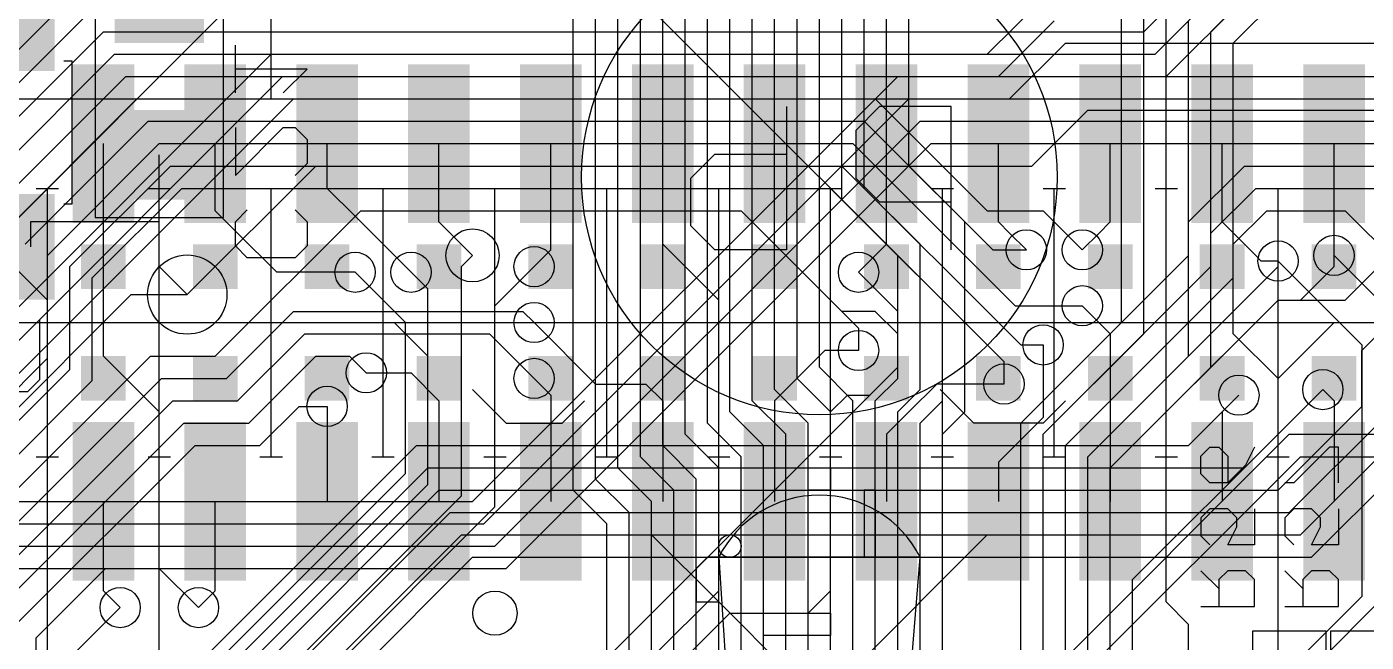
# Model space of a CAD drawing. Extents: x -61 to 136, y 23 to 123.
# Drawn here: x 62 to 77.2, y 89.84 to 96.83 of the extents above; entities that cross this region are included whole.
import ezdxf

# ---------------------------------------------------------------- set-up
doc = ezdxf.new("R2010")
doc.units = 0
for name, color, linetype in [('1', 14, 'CONTINUOUS'), ('13', 94, 'CONTINUOUS'), ('14', 94, 'CONTINUOUS'), ('16', 134, 'CONTINUOUS'), ('18', 94, 'CONTINUOUS'), ('21', 251, 'CONTINUOUS'), ('22', 54, 'CONTINUOUS'), ('23', 251, 'CONTINUOUS'), ('24', 54, 'CONTINUOUS'), ('26', 54, 'CONTINUOUS'), ('3', 214, 'CONTINUOUS'), ('4', 214, 'CONTINUOUS'), ('40', 134, 'CONTINUOUS')]:
    doc.layers.add(name, color=color, linetype=linetype)

# ---------------------------------------------------------------- blocks, each defined once
blk = doc.blocks.new('RECT')
blk.add_solid([(-0.5, -0.5), (0.5, -0.5), (-0.5, 0.5), (0.5, 0.5)])
blk = doc.blocks.new('ROUNDV')
blk.add_circle((0, 0), 0.5)

msp = doc.modelspace()

# ---------------------------------------------------------------- linework, layer by layer
at = {"layer": '1'}
for p, q in [((62.865, 94.361), (62.865, 95.504)), ((64.135, 94.742), (64.135, 95.504)), ((65.405, 94.996), (65.405, 95.504)), ((66.675, 94.615), (66.675, 95.504)), ((67.945, 94.2975), (67.945, 95.504)), ((69.215, 94.361), (69.215, 95.504)), ((70.485, 94.361), (70.485, 95.504)), ((71.755, 94.361), (71.755, 95.504)), ((73.025, 94.615), (73.025, 95.504)), ((74.295, 94.615), (74.295, 95.504)), ((75.565, 94.615), (75.565, 95.504)), ((76.835, 94.234), (76.835, 95.504)), ((65.7225, 94.6785), (65.405, 94.996)), ((64.389, 94.488), (64.135, 94.742)), ((66.3575, 94.0435), (65.7225, 94.6785)), ((66.9925, 94.2975), (66.675, 94.615)), ((73.152, 94.488), (73.025, 94.615)), ((74.168, 94.488), (74.295, 94.615)), ((75.946, 94.234), (75.565, 94.615)), ((64.8335, 94.0435), (64.389, 94.488)), ((73.3425, 94.2975), (73.152, 94.488)), ((73.9775, 94.2975), (74.168, 94.488)), ((62.23, 93.726), (61.595, 94.361)), ((62.865, 93.091), (62.865, 94.361)), ((67.056, 94.234), (66.9925, 94.2975)), ((67.7545, 94.107), (67.945, 94.2975)), ((69.85, 93.726), (69.215, 94.361)), ((71.247, 93.599), (70.485, 94.361)), ((71.4375, 94.0435), (71.755, 94.361)), ((76.0095, 94.1705), (75.946, 94.234)), ((76.2, 94.1705), (76.0095, 94.1705)), ((76.962, 93.726), (77.47, 94.234)), ((65.7225, 94.0435), (64.8335, 94.0435)), ((62.23, 89.535), (62.23, 93.726)), ((69.85, 90.424), (69.85, 93.726)), ((73.9775, 93.6625), (74.295, 93.345)), ((74.93, 92.456), (76.2, 93.726)), ((76.2, 93.726), (76.962, 93.726)), ((71.628, 93.599), (71.247, 93.599)), ((71.882, 93.345), (71.628, 93.599)), ((67.7545, 93.472), (68.453, 92.7735)), ((76.2, 92.837), (76.835, 93.472)), ((76.835, 93.472), (77.978, 93.472)), ((71.882, 92.964), (71.882, 93.345)), ((73.533, 93.218), (73.533, 92.3925)), ((74.295, 93.345), (74.295, 92.583)), ((63.5, 92.456), (62.865, 93.091)), ((71.0565, 93.1545), (70.485, 92.583)), ((71.4375, 93.1545), (71.0565, 93.1545)), ((71.5645, 92.6465), (71.882, 92.964)), ((65.8495, 92.9005), (66.3575, 92.9005)), ((66.3575, 92.9005), (66.675, 92.583)), ((67.7545, 92.837), (67.945, 92.6465)), ((68.453, 92.7735), (69.0245, 92.7735)), ((69.0245, 92.7735), (69.215, 92.583)), ((72.3265, 92.7735), (72.009, 92.456)), ((73.0885, 92.7735), (72.3265, 92.7735)), ((76.2, 89.535), (76.2, 92.837)), ((67.945, 92.6465), (67.945, 91.44)), ((71.12, 92.456), (71.3105, 92.6465)), ((71.3105, 92.6465), (71.5645, 92.6465)), ((75.7555, 92.6465), (75.565, 92.456)), ((76.708, 92.71), (76.835, 92.583)), ((63.5, 88.646), (63.5, 92.456)), ((65.405, 92.5195), (65.405, 92.456)), ((65.405, 92.456), (65.405, 91.44)), ((66.675, 92.583), (66.675, 91.44)), ((69.215, 92.583), (69.215, 91.44)), ((70.485, 92.583), (70.485, 91.44)), ((71.12, 90.424), (71.12, 92.456)), ((72.009, 92.456), (71.755, 92.202)), ((74.295, 92.583), (74.295, 91.44)), ((74.93, 90.297), (74.93, 92.456)), ((75.565, 92.456), (75.565, 91.44)), ((76.835, 92.583), (76.835, 91.44)), ((73.533, 92.3925), (73.279, 92.1385)), ((71.755, 92.202), (71.755, 91.44)), ((73.279, 92.1385), (73.025, 91.8845)), ((73.025, 91.8845), (73.025, 91.44)), ((62.865, 90.424), (62.865, 91.44)), ((64.135, 90.424), (64.135, 91.44)), ((63.0555, 90.2335), (62.865, 90.424)), ((63.9445, 90.2335), (64.135, 90.424)), ((69.088, 89.662), (69.85, 90.424)), ((70.866, 90.17), (71.12, 90.424)), ((74.295, 87.249), (77.47, 90.424)), ((69.342, 89.535), (69.977, 90.17)), ((69.977, 90.17), (70.866, 90.17)), ((75.184, 90.043), (74.93, 90.297)), ((75.184, 89.281), (75.184, 90.043))]:
    msp.add_line(p, q, dxfattribs=at)
at = {"layer": '13'}
for p, q in [((64.77, 96.012), (64.77, 99.06)), ((57.277, 96.012), (64.77, 96.012)), ((64.77, 96.012), (89.154, 96.012))]:
    msp.add_line(p, q, dxfattribs=at)
at = {"layer": '14'}
for p, q in [((61.468, 94.234), (64.516, 97.282)), ((72.898, 96.52), (73.533, 97.155)), ((73.025, 96.266), (73.66, 96.901)), ((73.152, 96.012), (73.787, 96.647)), ((73.787, 96.647), (86.995, 96.647)), ((60.2615, 92.0115), (64.77, 96.52)), ((64.77, 96.52), (72.898, 96.52)), ((60.3885, 91.7575), (64.897, 96.266)), ((64.897, 96.266), (73.025, 96.266)), ((60.5155, 91.5035), (65.024, 96.012)), ((65.024, 96.012), (73.152, 96.012)), ((73.406, 95.25), (74.041, 95.885)), ((74.041, 95.885), (86.741, 95.885)), ((63.8175, 93.7895), (65.278, 95.25)), ((65.278, 95.25), (73.406, 95.25)), ((60.6425, 91.2495), (63.1825, 93.7895)), ((63.1825, 93.7895), (63.8175, 93.7895)), ((77.1525, 93.1545), (77.724, 93.726)), ((65.278, 93.472), (66.167, 93.472)), ((66.167, 93.472), (66.548, 93.091)), ((77.1525, 92.5195), (77.1525, 93.1545)), ((67.056, 92.71), (67.437, 92.329)), ((72.7456, 92.329), (72.3646, 92.71)), ((75.184, 92.075), (75.7555, 92.6465)), ((75.819, 91.821), (76.708, 92.71)), ((68.072, 92.329), (68.326, 92.583)), ((73.533, 92.329), (73.787, 92.583)), ((76.2, 91.567), (77.1525, 92.5195)), ((67.437, 92.329), (68.072, 92.329)), ((73.533, 92.329), (72.7456, 92.329)), ((76.327, 91.313), (77.4065, 92.3925)), ((76.581, 90.805), (78.105, 92.329)), ((76.454, 91.059), (77.6605, 92.2655)), ((64.008, 89.662), (66.421, 92.075)), ((66.421, 92.075), (75.184, 92.075)), ((64.135, 89.408), (66.548, 91.821)), ((66.548, 91.821), (75.819, 91.821)), ((64.262, 89.154), (66.675, 91.567)), ((66.675, 91.567), (76.2, 91.567)), ((64.389, 88.9), (66.802, 91.313)), ((66.802, 91.313), (76.327, 91.313)), ((64.516, 88.646), (66.929, 91.059)), ((66.929, 91.059), (76.454, 91.059)), ((64.643, 88.392), (67.056, 90.805)), ((67.056, 90.805), (76.581, 90.805))]:
    msp.add_line(p, q, dxfattribs=at)
at = {"layer": '16'}
for p, q in [((75.438, 96.774), (78.6765, 100.0125)), ((75.692, 96.647), (78.5495, 99.5045)), ((70.739, 92.837), (70.739, 99.06)), ((70.485, 92.71), (70.485, 98.679)), ((70.993, 92.964), (70.993, 98.806)), ((71.247, 94.869), (71.247, 98.679)), ((70.231, 92.583), (70.231, 98.552)), ((71.501, 94.996), (71.501, 98.552)), ((69.977, 92.456), (69.977, 98.425)), ((71.755, 95.123), (71.755, 98.425)), ((69.723, 92.329), (69.723, 98.298)), ((72.009, 95.25), (72.009, 98.298)), ((69.469, 92.202), (69.469, 98.171)), ((69.215, 92.075), (69.215, 98.044)), ((68.707, 91.821), (68.707, 97.79)), ((68.961, 91.948), (68.961, 97.917)), ((68.453, 91.694), (68.453, 97.663)), ((68.199, 91.567), (68.199, 97.536)), ((74.422, 93.472), (74.422, 97.282)), ((74.676, 93.345), (74.676, 97.155)), ((74.93, 93.218), (74.93, 97.028)), ((75.184, 93.091), (75.184, 96.901)), ((75.438, 92.964), (75.438, 96.774)), ((75.692, 93.345), (75.692, 96.647)), ((63.5, 94.615), (63.5, 95.377)), ((72.644, 94.615), (72.009, 95.25)), ((72.39, 94.488), (71.755, 95.123)), ((72.136, 94.361), (71.501, 94.996)), ((71.882, 94.234), (71.247, 94.869)), ((62.037, 94.615), (62.037, 94.3309)), ((63.5, 94.615), (62.037, 94.615)), ((63.5, 94.107), (63.5, 94.615)), ((72.644, 92.456), (72.644, 94.615)), ((72.39, 92.583), (72.39, 94.488)), ((72.136, 92.71), (72.136, 94.361)), ((66.929, 94.107), (67.056, 94.234)), ((71.882, 92.837), (71.882, 94.234)), ((76.2, 94.1705), (77.1525, 93.218)), ((76.835, 94.234), (77.4065, 93.6625)), ((63.8175, 93.7895), (63.5, 94.107)), ((66.294, 93.472), (65.7225, 94.0435)), ((66.548, 93.853), (66.3575, 94.0435)), ((66.929, 91.5035), (66.929, 94.107)), ((67.31, 93.6625), (67.7545, 94.107)), ((66.548, 91.6305), (66.548, 93.853)), ((67.31, 91.3765), (67.31, 93.6625)), ((66.294, 91.7575), (66.294, 93.472)), ((73.279, 92.329), (74.422, 93.472)), ((73.533, 92.202), (74.676, 93.345)), ((73.787, 92.075), (74.93, 93.218)), ((76.2, 92.837), (75.692, 93.345)), ((77.1525, 93.218), (77.1525, 90.3605)), ((74.041, 91.948), (75.184, 93.091)), ((71.374, 92.583), (70.993, 92.964)), ((74.295, 91.821), (75.438, 92.964)), ((71.12, 92.456), (70.739, 92.837)), ((71.628, 92.583), (71.882, 92.837)), ((76.2, 92.202), (76.2, 92.837)), ((70.866, 92.329), (70.485, 92.71)), ((71.882, 92.456), (72.136, 92.71)), ((70.358, 92.075), (69.977, 92.456)), ((70.612, 92.202), (70.231, 92.583)), ((71.12, 80.391), (71.12, 92.456)), ((71.374, 80.518), (71.374, 92.583)), ((71.628, 82.804), (71.628, 92.583)), ((71.882, 84.455), (71.882, 92.456)), ((72.136, 92.329), (72.39, 92.583)), ((72.39, 92.202), (72.644, 92.456)), ((70.104, 91.948), (69.723, 92.329)), ((70.866, 80.137), (70.866, 92.329)), ((72.136, 84.836), (72.136, 92.329)), ((73.279, 89.408), (73.279, 92.329)), ((69.85, 91.821), (69.469, 92.202)), ((70.612, 80.01), (70.612, 92.202)), ((72.39, 84.963), (72.39, 92.202)), ((73.533, 89.281), (73.533, 92.202)), ((74.549, 90.551), (76.2, 92.202)), ((69.596, 91.694), (69.215, 92.075)), ((70.358, 79.642), (70.358, 92.075)), ((73.787, 89.154), (73.787, 92.075)), ((69.342, 91.567), (68.961, 91.948)), ((70.104, 79.304), (70.104, 91.948)), ((74.041, 89.027), (74.041, 91.948)), ((63.627, 89.0905), (66.294, 91.7575)), ((68.834, 91.313), (68.453, 91.694)), ((69.088, 91.44), (68.707, 91.821)), ((69.596, 80.391), (69.596, 91.694)), ((69.85, 80.264), (69.85, 91.821)), ((74.295, 88.9), (74.295, 91.821)), ((63.881, 88.9635), (66.548, 91.6305)), ((68.58, 91.186), (68.199, 91.567)), ((69.342, 80.518), (69.342, 91.567)), ((64.1985, 88.773), (66.929, 91.5035)), ((69.088, 80.645), (69.088, 91.44)), ((64.516, 88.5825), (67.31, 91.3765)), ((68.834, 80.772), (68.834, 91.313)), ((68.58, 80.899), (68.58, 91.186)), ((74.549, 89.662), (74.549, 90.551)), ((77.1525, 90.3605), (76.327, 89.535))]:
    msp.add_line(p, q, dxfattribs=at)
at = {"layer": '21'}
for p, q in [((62.103, 94.996), (62.23, 94.996)), ((62.23, 94.996), (62.357, 94.996)), ((62.23, 93.472), (62.23, 94.996)), ((63.373, 94.996), (63.5, 94.996)), ((63.5, 94.996), (63.627, 94.996)), ((63.5, 93.472), (63.5, 94.996)), ((64.643, 94.996), (64.77, 94.996)), ((64.77, 94.996), (64.897, 94.996)), ((64.77, 93.472), (64.77, 94.996)), ((65.913, 94.996), (66.04, 94.996)), ((66.04, 94.996), (66.167, 94.996)), ((66.04, 93.472), (66.04, 94.996)), ((67.183, 94.996), (67.31, 94.996)), ((67.31, 94.996), (67.437, 94.996)), ((67.31, 93.472), (67.31, 94.996)), ((68.453, 94.996), (68.58, 94.996)), ((68.58, 94.996), (68.707, 94.996)), ((68.58, 93.472), (68.58, 94.996)), ((69.723, 94.996), (69.85, 94.996)), ((69.85, 94.996), (69.977, 94.996)), ((69.85, 93.472), (69.85, 94.996)), ((70.993, 94.996), (71.12, 94.996)), ((71.12, 94.996), (71.247, 94.996)), ((71.12, 93.472), (71.12, 94.996)), ((72.263, 94.996), (72.39, 94.996)), ((72.39, 94.996), (72.517, 94.996)), ((72.39, 93.472), (72.39, 94.996)), ((73.533, 94.996), (73.66, 94.996)), ((73.66, 94.996), (73.787, 94.996)), ((73.66, 93.472), (73.66, 94.996)), ((74.803, 94.996), (74.93, 94.996)), ((74.93, 94.996), (75.057, 94.996)), ((74.93, 93.472), (74.93, 94.996)), ((76.073, 94.996), (76.2, 94.996)), ((76.2, 94.996), (76.327, 94.996)), ((76.2, 93.472), (76.2, 94.996)), ((60.96, 93.472), (62.23, 93.472)), ((62.23, 93.472), (63.5, 93.472)), ((62.23, 91.948), (62.23, 93.472)), ((63.5, 93.472), (64.77, 93.472)), ((63.5, 91.948), (63.5, 93.472)), ((64.77, 93.472), (66.04, 93.472)), ((64.77, 91.948), (64.77, 93.472)), ((66.04, 93.472), (67.31, 93.472)), ((66.04, 91.948), (66.04, 93.472)), ((67.31, 93.472), (68.58, 93.472)), ((67.31, 91.948), (67.31, 93.472)), ((68.58, 93.472), (69.85, 93.472)), ((68.58, 91.948), (68.58, 93.472)), ((69.85, 93.472), (71.12, 93.472)), ((69.85, 91.948), (69.85, 93.472)), ((71.12, 93.472), (72.39, 93.472)), ((71.12, 91.948), (71.12, 93.472)), ((72.39, 93.472), (73.66, 93.472)), ((72.39, 91.948), (72.39, 93.472)), ((73.66, 93.472), (74.93, 93.472)), ((73.66, 91.948), (73.66, 93.472)), ((74.93, 93.472), (76.2, 93.472)), ((74.93, 91.948), (74.93, 93.472)), ((76.2, 93.472), (77.47, 93.472)), ((76.2, 91.948), (76.2, 93.472)), ((62.103, 91.948), (62.23, 91.948)), ((62.23, 91.948), (62.357, 91.948)), ((63.373, 91.948), (63.5, 91.948)), ((63.5, 91.948), (63.627, 91.948)), ((64.643, 91.948), (64.77, 91.948)), ((64.77, 91.948), (64.897, 91.948)), ((65.913, 91.948), (66.04, 91.948)), ((66.04, 91.948), (66.167, 91.948)), ((67.183, 91.948), (67.31, 91.948)), ((67.31, 91.948), (67.437, 91.948)), ((68.453, 91.948), (68.58, 91.948)), ((68.58, 91.948), (68.707, 91.948)), ((69.723, 91.948), (69.85, 91.948)), ((69.85, 91.948), (69.977, 91.948)), ((70.993, 91.948), (71.12, 91.948)), ((71.12, 91.948), (71.247, 91.948)), ((72.263, 91.948), (72.39, 91.948)), ((72.39, 91.948), (72.517, 91.948)), ((73.533, 91.948), (73.66, 91.948)), ((73.66, 91.948), (73.787, 91.948)), ((74.803, 91.948), (74.93, 91.948)), ((74.93, 91.948), (75.057, 91.948)), ((76.073, 91.948), (76.2, 91.948)), ((76.2, 91.948), (76.327, 91.948))]:
    msp.add_line(p, q, dxfattribs=at)
at = {"layer": '22'}
for p, q in [((72.893, 93.223), (69.093, 97.023)), ((62.5094, 96.4414), (62.4146, 96.4414)), ((62.5094, 94.8206), (62.5094, 96.4414)), ((70.6188, 95.9262), (70.6188, 94.2992)), ((71.6763, 95.9262), (71.4051, 95.655)), ((72.4898, 95.9262), (71.6763, 95.9262)), ((72.4898, 94.2992), (72.4898, 95.9262)), ((71.4051, 95.655), (71.4051, 95.1127)), ((69.5341, 95.1127), (69.8053, 95.3839)), ((69.8053, 95.3839), (70.6188, 95.3839)), ((69.5341, 94.5704), (69.5341, 95.1127)), ((71.4051, 95.1127), (71.6763, 94.8415)), ((62.4146, 94.8206), (62.5094, 94.8206)), ((71.6763, 94.8415), (72.4898, 94.8415)), ((69.8053, 94.2992), (69.5341, 94.5704)), ((70.6188, 94.2992), (69.8053, 94.2992)), ((70.866, 91.567), (70.866, 91.821)), ((70.866, 91.821), (71.12, 91.821)), ((71.12, 91.821), (71.12, 91.567)), ((71.12, 91.567), (70.866, 91.567)), ((71.628, 91.567), (71.501, 91.567)), ((71.501, 91.567), (71.501, 90.805)), ((71.628, 91.567), (71.628, 90.805)), ((72.898, 91.059), (69.088, 87.249)), ((69.088, 91.059), (69.85, 90.297)), ((69.723, 90.805), (69.596, 90.678)), ((69.85, 90.805), (69.723, 90.805)), ((71.501, 90.805), (69.85, 90.805)), ((69.85, 90.805), (70.0278, 88.0364)), ((71.628, 90.805), (71.501, 90.805)), ((72.136, 90.805), (71.628, 90.805)), ((71.882, 87.63), (72.136, 90.805)), ((72.136, 90.805), (72.263, 90.805)), ((69.596, 90.678), (69.596, 90.297)), ((69.596, 90.297), (69.85, 90.297)), ((69.85, 90.297), (72.898, 87.249)), ((70.358, 89.916), (70.358, 90.17)), ((70.358, 90.17), (71.12, 90.17)), ((71.12, 90.17), (71.12, 89.916)), ((71.12, 89.916), (70.358, 89.916))]:
    msp.add_line(p, q, dxfattribs=at)
for centre, radius in [((70.993, 95.123), 2.7), ((69.977, 90.932), 0.127)]:
    msp.add_circle(centre, radius, dxfattribs=at)
msp.add_arc((70.993, 90.2335), 1.2779, 26.5651, 153.4349, dxfattribs=at)
at = {"layer": '23'}
msp.add_point((69.85, 93.472), dxfattribs=at)
at = {"layer": '24'}
for p in [(63.5, 96.266), (70.993, 95.123)]:
    msp.add_point(p, dxfattribs=at)
at = {"layer": '26'}
for p, q in [((64.3636, 96.0796), (64.3636, 96.622)), ((65.1771, 96.3508), (64.3636, 96.3508)), ((64.9059, 96.0796), (65.1771, 96.3508)), ((64.3636, 95.6864), (64.3636, 95.1441)), ((64.3636, 95.1441), (64.9059, 95.6864)), ((64.9059, 95.6864), (65.0415, 95.6864)), ((65.0415, 95.6864), (65.1771, 95.5509)), ((65.1771, 95.5509), (65.1771, 95.2797)), ((65.1771, 95.2797), (65.0415, 95.1441)), ((64.3636, 94.6153), (64.4992, 94.7509)), ((65.0415, 94.7509), (65.1771, 94.6153)), ((64.3636, 94.3442), (64.3636, 94.6153)), ((65.1771, 94.6153), (65.1771, 94.3442)), ((64.4992, 94.2086), (64.3636, 94.3442)), ((65.1771, 94.3442), (65.0415, 94.2086)), ((65.0415, 94.2086), (64.4992, 94.2086)), ((62.141, 93.4981), (62.141, 92.8202)), ((62.141, 92.8202), (62.0054, 92.6846)), ((62.0054, 92.6846), (61.7342, 92.6846)), ((75.3237, 91.9545), (75.4254, 92.0562)), ((75.4254, 92.0562), (75.5271, 92.0562)), ((75.5271, 92.0562), (75.6288, 91.9545)), ((75.9338, 92.0562), (75.8321, 91.8528)), ((76.7846, 92.0562), (76.3779, 91.6495)), ((76.8863, 92.0562), (76.7846, 92.0562)), ((76.8863, 91.6495), (76.8863, 92.0562)), ((75.3237, 91.7512), (75.3237, 91.9545)), ((75.6288, 91.9545), (75.6288, 91.6495)), ((75.8321, 91.8528), (75.6288, 91.6495)), ((75.4254, 91.6495), (75.3237, 91.7512)), ((75.6288, 91.6495), (75.4254, 91.6495)), ((76.3779, 91.6495), (76.2762, 91.6495)), ((75.4254, 91.3546), (75.3237, 91.2529)), ((75.3237, 91.2529), (75.3237, 91.0495)), ((75.6288, 91.3546), (75.4254, 91.3546)), ((75.7304, 91.2529), (75.6288, 91.3546)), ((75.7304, 91.1512), (75.7304, 91.2529)), ((75.9338, 91.3546), (75.9338, 90.9478)), ((76.3779, 91.3546), (76.2762, 91.2529)), ((76.2762, 91.2529), (76.2762, 91.0495)), ((76.5813, 91.3546), (76.3779, 91.3546)), ((76.6829, 91.2529), (76.5813, 91.3546)), ((76.6829, 91.1512), (76.6829, 91.2529)), ((76.8863, 91.3546), (76.8863, 90.9478)), ((75.6288, 90.9478), (75.7304, 91.1512)), ((76.5813, 90.9478), (76.6829, 91.1512)), ((75.3237, 91.0495), (75.4254, 90.9478)), ((75.9338, 90.9478), (75.6288, 90.9478)), ((76.2762, 91.0495), (76.3779, 90.9478)), ((76.8863, 90.9478), (76.5813, 90.9478)), ((75.5271, 90.4496), (75.3237, 90.6529)), ((75.6288, 90.6529), (75.5271, 90.5513)), ((75.8321, 90.6529), (75.6288, 90.6529)), ((75.9338, 90.5513), (75.8321, 90.6529)), ((76.4796, 90.4496), (76.2762, 90.6529)), ((76.5813, 90.6529), (76.4796, 90.5513)), ((76.7846, 90.6529), (76.5813, 90.6529)), ((76.8863, 90.5513), (76.7846, 90.6529)), ((75.5271, 90.5513), (75.5271, 90.2462)), ((75.9338, 90.2462), (75.9338, 90.5513)), ((76.4796, 90.5513), (76.4796, 90.2462)), ((76.8863, 90.2462), (76.8863, 90.5513)), ((75.3237, 90.2462), (75.9338, 90.2462)), ((76.2762, 90.2462), (76.8863, 90.2462))]:
    msp.add_line(p, q, dxfattribs=at)
at = {"layer": '3'}
for p, q in [((74.676, 96.774), (78.994, 101.092)), ((74.803, 96.52), (79.121, 100.838)), ((74.93, 96.266), (79.248, 100.584)), ((60.579, 95.25), (62.611, 97.282)), ((60.706, 94.996), (62.738, 97.028)), ((60.96, 94.869), (62.865, 96.774)), ((62.865, 96.774), (74.676, 96.774)), ((61.214, 94.742), (62.992, 96.52)), ((62.992, 96.52), (74.803, 96.52)), ((61.468, 94.615), (63.119, 96.266)), ((63.119, 96.266), (74.93, 96.266)), ((61.722, 94.488), (63.246, 96.012)), ((63.246, 96.012), (71.628, 96.012)), ((71.628, 96.012), (72.898, 94.742)), ((61.976, 94.361), (63.373, 95.758)), ((63.373, 95.758), (71.501, 95.758)), ((71.501, 95.758), (72.9615, 94.2975)), ((62.23, 94.234), (63.5, 95.504)), ((63.5, 95.504), (71.374, 95.504)), ((71.374, 95.504), (73.2155, 93.6625)), ((62.484, 94.107), (63.627, 95.25)), ((63.627, 95.25), (71.247, 95.25)), ((71.247, 95.25), (73.279, 93.218)), ((62.738, 93.98), (63.754, 94.996)), ((63.754, 94.996), (71.12, 94.996)), ((71.12, 94.996), (73.0885, 93.0275)), ((64.135, 93.091), (65.786, 94.742)), ((65.786, 94.742), (70.104, 94.742)), ((70.104, 94.742), (71.4375, 93.4085)), ((72.898, 94.742), (73.533, 94.742)), ((73.533, 94.742), (73.9775, 94.2975)), ((72.9615, 94.2975), (73.3425, 94.2975)), ((62.23, 93.0656), (62.23, 94.234)), ((62.484, 92.9386), (62.484, 94.107)), ((62.738, 92.8116), (62.738, 93.98)), ((71.882, 93.599), (71.4375, 94.0435)), ((73.2155, 93.6625), (73.9775, 93.6625)), ((64.262, 92.837), (65.024, 93.599)), ((65.024, 93.599), (67.6275, 93.599)), ((67.6275, 93.599), (67.7545, 93.472)), ((71.882, 92.964), (71.882, 93.599)), ((71.4375, 93.4085), (71.4375, 93.1545)), ((64.389, 92.583), (65.151, 93.345)), ((65.151, 93.345), (67.2465, 93.345)), ((67.2465, 93.345), (67.7545, 92.837)), ((73.279, 93.218), (73.533, 93.218)), ((60.071, 90.9066), (62.23, 93.0656)), ((60.833, 90.5256), (63.3984, 93.091)), ((63.3984, 93.091), (64.135, 93.091)), ((64.516, 92.329), (65.278, 93.091)), ((65.278, 93.091), (65.659, 93.091)), ((65.659, 93.091), (65.8495, 92.9005)), ((60.325, 90.7796), (62.484, 92.9386)), ((68.1355, 89.2175), (71.882, 92.964)), ((73.0885, 93.0275), (73.0885, 92.7735)), ((60.579, 90.6526), (62.738, 92.8116)), ((61.087, 90.3986), (63.5254, 92.837)), ((63.5254, 92.837), (64.262, 92.837)), ((61.341, 90.2716), (63.6524, 92.583)), ((63.6524, 92.583), (64.389, 92.583)), ((64.643, 92.075), (65.0875, 92.5195)), ((65.0875, 92.5195), (65.405, 92.5195)), ((61.595, 90.1446), (63.7794, 92.329)), ((63.7794, 92.329), (64.516, 92.329)), ((68.072, 83.947), (76.327, 92.202)), ((76.327, 92.202), (79.502, 92.202)), ((61.849, 90.0176), (63.9064, 92.075)), ((63.9064, 92.075), (64.643, 92.075)), ((68.199, 83.693), (76.454, 91.948)), ((76.454, 91.948), (81.915, 91.948)), ((62.103, 89.8906), (62.8904, 90.678)), ((62.8904, 90.678), (63.5, 90.678)), ((63.5, 90.678), (63.9445, 90.2335)), ((62.357, 89.535), (63.0555, 90.2335)), ((62.103, 83.312), (62.103, 89.8906))]:
    msp.add_line(p, q, dxfattribs=at)
at = {"layer": '4'}
for p, q in [((67.056, 91.44), (71.882, 96.266)), ((71.882, 96.266), (83.693, 96.266)), ((67.183, 91.186), (72.009, 96.012)), ((72.009, 96.012), (83.82, 96.012)), ((67.31, 90.932), (72.136, 95.758)), ((72.136, 95.758), (83.947, 95.758)), ((67.437, 90.678), (72.263, 95.504)), ((72.263, 95.504), (84.074, 95.504)), ((75.184, 94.615), (75.819, 95.25)), ((75.819, 95.25), (78.359, 95.25)), ((75.438, 94.488), (75.946, 94.996)), ((75.946, 94.996), (77.343, 94.996)), ((75.692, 94.361), (76.073, 94.742)), ((76.073, 94.742), (76.962, 94.742)), ((76.962, 94.742), (77.978, 93.726)), ((75.184, 94.234), (75.184, 94.615)), ((75.438, 94.107), (75.438, 94.488)), ((75.692, 93.98), (75.692, 94.361)), ((73.279, 92.329), (75.184, 94.234)), ((76.2, 94.107), (76.2, 94.1705)), ((76.835, 94.107), (76.835, 94.234)), ((73.533, 92.202), (75.438, 94.107)), ((73.787, 92.075), (75.692, 93.98)), ((74.041, 91.948), (76.2, 94.107)), ((76.454, 93.726), (76.835, 94.107)), ((74.295, 91.821), (76.2, 93.726)), ((76.2, 93.726), (76.454, 93.726)), ((73.279, 89.408), (73.279, 92.329)), ((73.533, 89.281), (73.533, 92.202)), ((73.787, 89.154), (73.787, 92.075)), ((74.041, 89.027), (74.041, 91.948)), ((74.295, 88.9), (74.295, 91.821)), ((56.8325, 91.44), (67.056, 91.44)), ((57.2135, 91.186), (67.183, 91.186)), ((57.658, 90.932), (67.31, 90.932)), ((57.785, 90.678), (67.437, 90.678))]:
    msp.add_line(p, q, dxfattribs=at)
at = {"layer": '40'}
for p, q in [((62.771, 97.866), (62.771, 94.666)), ((64.229, 94.666), (64.229, 97.866)), ((62.771, 94.666), (64.229, 94.666)), ((75.9079, 89.9668), (75.9079, 88.0872)), ((76.7461, 89.9668), (75.9079, 89.9668)), ((76.7461, 88.0872), (76.7461, 89.9668)), ((76.7969, 89.9668), (76.7969, 88.0872)), ((77.6351, 89.9668), (76.7969, 89.9668))]:
    msp.add_line(p, q, dxfattribs=at)

# ---------------------------------------------------------------- block references
at = {"layer": '1', "xscale": 1.8, "yscale": 0.7}
for p, rotation in [((62.865, 95.504), 270), ((64.135, 95.504), 270), ((65.405, 95.504), 90), ((66.675, 95.504), 90), ((67.945, 95.504), 90), ((69.215, 95.504), 90), ((70.485, 95.504), 90), ((71.755, 95.504), 90), ((73.025, 95.504), 90), ((74.295, 95.504), 90), ((75.565, 95.504), 90), ((76.835, 95.504), 90), ((62.865, 91.44), 270), ((64.135, 91.44), 270), ((65.405, 91.44), 90), ((66.675, 91.44), 90), ((67.945, 91.44), 90), ((69.215, 91.44), 90), ((70.485, 91.44), 90), ((71.755, 91.44), 90), ((73.025, 91.44), 90), ((74.295, 91.44), 90), ((75.565, 91.44), 90), ((76.835, 91.44), 90)]:
    msp.add_blockref('RECT', p, dxfattribs=dict(at, rotation=rotation))
at = {"layer": '16', "xscale": 1.016, "yscale": 1.016, "rotation": 90}
for p in [(63.5, 97.155), (63.5, 95.377)]:
    msp.add_blockref('RECT', p, dxfattribs=at)
at = {"layer": '16', "xscale": 0.55, "yscale": 1.2}
for p in [(62.037, 96.9311), (62.037, 94.3309)]:
    msp.add_blockref('RECT', p, dxfattribs=at)
at = {"layer": '18'}
for p, xscale, yscale in [((67.056, 94.234), 0.6032, 0.6032), ((67.056, 94.234), 0.6032, 0.6032), ((67.056, 94.234), 0.6032, 0.6032), ((67.056, 94.234), 0.6032, 0.6032), ((67.056, 94.234), 0.6032, 0.6032), ((67.056, 94.234), 0.6032, 0.6032), ((67.056, 94.234), 0.6032, 0.6032), ((67.056, 94.234), 0.6032, 0.6032), ((73.3425, 94.2975), 0.4572, 0.4572), ((73.3425, 94.2975), 0.4572, 0.4572), ((73.3425, 94.2975), 0.4572, 0.4572), ((73.3425, 94.2975), 0.4572, 0.4572), ((73.3425, 94.2975), 0.4572, 0.4572), ((73.3425, 94.2975), 0.4572, 0.4572), ((73.3425, 94.2975), 0.4572, 0.4572), ((73.3425, 94.2975), 0.4572, 0.4572), ((73.9775, 94.2975), 0.4572, 0.4572), ((73.9775, 94.2975), 0.4572, 0.4572), ((73.9775, 94.2975), 0.4572, 0.4572), ((73.9775, 94.2975), 0.4572, 0.4572), ((73.9775, 94.2975), 0.4572, 0.4572), ((73.9775, 94.2975), 0.4572, 0.4572), ((73.9775, 94.2975), 0.4572, 0.4572), ((73.9775, 94.2975), 0.4572, 0.4572), ((76.835, 94.234), 0.4572, 0.4572), ((76.835, 94.234), 0.4572, 0.4572), ((76.835, 94.234), 0.4572, 0.4572), ((76.835, 94.234), 0.4572, 0.4572), ((76.835, 94.234), 0.4572, 0.4572), ((76.835, 94.234), 0.4572, 0.4572), ((76.835, 94.234), 0.4572, 0.4572), ((76.835, 94.234), 0.4572, 0.4572), ((65.7225, 94.0435), 0.4572, 0.4572), ((65.7225, 94.0435), 0.4572, 0.4572), ((65.7225, 94.0435), 0.4572, 0.4572), ((65.7225, 94.0435), 0.4572, 0.4572), ((65.7225, 94.0435), 0.4572, 0.4572), ((65.7225, 94.0435), 0.4572, 0.4572), ((65.7225, 94.0435), 0.4572, 0.4572), ((65.7225, 94.0435), 0.4572, 0.4572), ((66.3575, 94.0435), 0.4572, 0.4572), ((66.3575, 94.0435), 0.4572, 0.4572), ((66.3575, 94.0435), 0.4572, 0.4572), ((66.3575, 94.0435), 0.4572, 0.4572), ((66.3575, 94.0435), 0.4572, 0.4572), ((66.3575, 94.0435), 0.4572, 0.4572), ((66.3575, 94.0435), 0.4572, 0.4572), ((66.3575, 94.0435), 0.4572, 0.4572), ((67.7545, 94.107), 0.4572, 0.4572), ((67.7545, 94.107), 0.4572, 0.4572), ((67.7545, 94.107), 0.4572, 0.4572), ((67.7545, 94.107), 0.4572, 0.4572), ((67.7545, 94.107), 0.4572, 0.4572), ((67.7545, 94.107), 0.4572, 0.4572), ((67.7545, 94.107), 0.4572, 0.4572), ((67.7545, 94.107), 0.4572, 0.4572), ((71.4375, 94.0435), 0.4572, 0.4572), ((71.4375, 94.0435), 0.4572, 0.4572), ((71.4375, 94.0435), 0.4572, 0.4572), ((71.4375, 94.0435), 0.4572, 0.4572), ((71.4375, 94.0435), 0.4572, 0.4572), ((71.4375, 94.0435), 0.4572, 0.4572), ((71.4375, 94.0435), 0.4572, 0.4572), ((71.4375, 94.0435), 0.4572, 0.4572), ((76.2, 94.1705), 0.4572, 0.4572), ((76.2, 94.1705), 0.4572, 0.4572), ((76.2, 94.1705), 0.4572, 0.4572), ((76.2, 94.1705), 0.4572, 0.4572), ((76.2, 94.1705), 0.4572, 0.4572), ((76.2, 94.1705), 0.4572, 0.4572), ((76.2, 94.1705), 0.4572, 0.4572), ((76.2, 94.1705), 0.4572, 0.4572), ((63.8175, 93.7895), 0.9, 0.9), ((63.8175, 93.7895), 0.9, 0.9), ((63.8175, 93.7895), 0.9, 0.9), ((63.8175, 93.7895), 0.9, 0.9), ((63.8175, 93.7895), 0.9, 0.9), ((63.8175, 93.7895), 0.9, 0.9), ((63.8175, 93.7895), 0.9, 0.9), ((63.8175, 93.7895), 0.9, 0.9), ((73.9775, 93.6625), 0.4572, 0.4572), ((73.9775, 93.6625), 0.4572, 0.4572), ((73.9775, 93.6625), 0.4572, 0.4572), ((73.9775, 93.6625), 0.4572, 0.4572), ((73.9775, 93.6625), 0.4572, 0.4572), ((73.9775, 93.6625), 0.4572, 0.4572), ((73.9775, 93.6625), 0.4572, 0.4572), ((73.9775, 93.6625), 0.4572, 0.4572), ((67.7545, 93.472), 0.4572, 0.4572), ((67.7545, 93.472), 0.4572, 0.4572), ((67.7545, 93.472), 0.4572, 0.4572), ((67.7545, 93.472), 0.4572, 0.4572), ((67.7545, 93.472), 0.4572, 0.4572), ((67.7545, 93.472), 0.4572, 0.4572), ((67.7545, 93.472), 0.4572, 0.4572), ((67.7545, 93.472), 0.4572, 0.4572), ((71.4375, 93.1545), 0.4572, 0.4572), ((71.4375, 93.1545), 0.4572, 0.4572), ((71.4375, 93.1545), 0.4572, 0.4572), ((71.4375, 93.1545), 0.4572, 0.4572), ((71.4375, 93.1545), 0.4572, 0.4572), ((71.4375, 93.1545), 0.4572, 0.4572), ((71.4375, 93.1545), 0.4572, 0.4572), ((71.4375, 93.1545), 0.4572, 0.4572), ((73.533, 93.218), 0.4572, 0.4572), ((73.533, 93.218), 0.4572, 0.4572), ((73.533, 93.218), 0.4572, 0.4572), ((73.533, 93.218), 0.4572, 0.4572), ((73.533, 93.218), 0.4572, 0.4572), ((73.533, 93.218), 0.4572, 0.4572), ((73.533, 93.218), 0.4572, 0.4572), ((73.533, 93.218), 0.4572, 0.4572), ((65.8495, 92.9005), 0.4572, 0.4572), ((65.8495, 92.9005), 0.4572, 0.4572), ((65.8495, 92.9005), 0.4572, 0.4572), ((65.8495, 92.9005), 0.4572, 0.4572), ((65.8495, 92.9005), 0.4572, 0.4572), ((65.8495, 92.9005), 0.4572, 0.4572), ((65.8495, 92.9005), 0.4572, 0.4572), ((65.8495, 92.9005), 0.4572, 0.4572), ((67.7545, 92.837), 0.4572, 0.4572), ((67.7545, 92.837), 0.4572, 0.4572), ((67.7545, 92.837), 0.4572, 0.4572), ((67.7545, 92.837), 0.4572, 0.4572), ((67.7545, 92.837), 0.4572, 0.4572), ((67.7545, 92.837), 0.4572, 0.4572), ((67.7545, 92.837), 0.4572, 0.4572), ((67.7545, 92.837), 0.4572, 0.4572), ((73.0885, 92.7735), 0.4572, 0.4572), ((73.0885, 92.7735), 0.4572, 0.4572), ((73.0885, 92.7735), 0.4572, 0.4572), ((73.0885, 92.7735), 0.4572, 0.4572), ((73.0885, 92.7735), 0.4572, 0.4572), ((73.0885, 92.7735), 0.4572, 0.4572), ((73.0885, 92.7735), 0.4572, 0.4572), ((73.0885, 92.7735), 0.4572, 0.4572), ((76.708, 92.71), 0.4572, 0.4572), ((76.708, 92.71), 0.4572, 0.4572), ((76.708, 92.71), 0.4572, 0.4572), ((76.708, 92.71), 0.4572, 0.4572), ((76.708, 92.71), 0.4572, 0.4572), ((76.708, 92.71), 0.4572, 0.4572), ((76.708, 92.71), 0.4572, 0.4572), ((76.708, 92.71), 0.4572, 0.4572), ((75.7555, 92.6465), 0.4572, 0.4572), ((75.7555, 92.6465), 0.4572, 0.4572), ((75.7555, 92.6465), 0.4572, 0.4572), ((75.7555, 92.6465), 0.4572, 0.4572), ((75.7555, 92.6465), 0.4572, 0.4572), ((75.7555, 92.6465), 0.4572, 0.4572), ((75.7555, 92.6465), 0.4572, 0.4572), ((75.7555, 92.6465), 0.4572, 0.4572), ((65.405, 92.5195), 0.4572, 0.4572), ((65.405, 92.5195), 0.4572, 0.4572), ((65.405, 92.5195), 0.4572, 0.4572), ((65.405, 92.5195), 0.4572, 0.4572), ((65.405, 92.5195), 0.4572, 0.4572), ((65.405, 92.5195), 0.4572, 0.4572), ((65.405, 92.5195), 0.4572, 0.4572), ((65.405, 92.5195), 0.4572, 0.4572), ((63.0555, 90.2335), 0.4572, 0.4572), ((63.0555, 90.2335), 0.4572, 0.4572), ((63.0555, 90.2335), 0.4572, 0.4572), ((63.0555, 90.2335), 0.4572, 0.4572), ((63.0555, 90.2335), 0.4572, 0.4572), ((63.0555, 90.2335), 0.4572, 0.4572), ((63.0555, 90.2335), 0.4572, 0.4572), ((63.0555, 90.2335), 0.4572, 0.4572), ((63.9445, 90.2335), 0.4572, 0.4572), ((63.9445, 90.2335), 0.4572, 0.4572), ((63.9445, 90.2335), 0.4572, 0.4572), ((63.9445, 90.2335), 0.4572, 0.4572), ((63.9445, 90.2335), 0.4572, 0.4572), ((63.9445, 90.2335), 0.4572, 0.4572), ((63.9445, 90.2335), 0.4572, 0.4572), ((63.9445, 90.2335), 0.4572, 0.4572), ((67.31, 90.17), 0.5032, 0.5032), ((67.31, 90.17), 0.5032, 0.5032), ((67.31, 90.17), 0.5032, 0.5032), ((67.31, 90.17), 0.5032, 0.5032), ((67.31, 90.17), 0.5032, 0.5032), ((67.31, 90.17), 0.5032, 0.5032), ((67.31, 90.17), 0.5032, 0.5032), ((67.31, 90.17), 0.5032, 0.5032)]:
    msp.add_blockref('ROUNDV', p, dxfattribs=dict(at, xscale=xscale, yscale=yscale))
at = {"layer": '21', "xscale": 0.508, "yscale": 0.508}
for p in [(62.865, 94.107), (64.135, 94.107), (65.405, 94.107), (66.675, 94.107), (67.945, 94.107), (69.215, 94.107), (70.485, 94.107), (71.755, 94.107), (73.025, 94.107), (74.295, 94.107), (75.565, 94.107), (76.835, 94.107), (62.865, 92.837), (64.135, 92.837), (65.405, 92.837), (66.675, 92.837), (67.945, 92.837), (69.215, 92.837), (70.485, 92.837), (71.755, 92.837), (73.025, 92.837), (74.295, 92.837), (75.565, 92.837), (76.835, 92.837)]:
    msp.add_blockref('RECT', p, dxfattribs=at)

doc.saveas('drawing.dxf')
